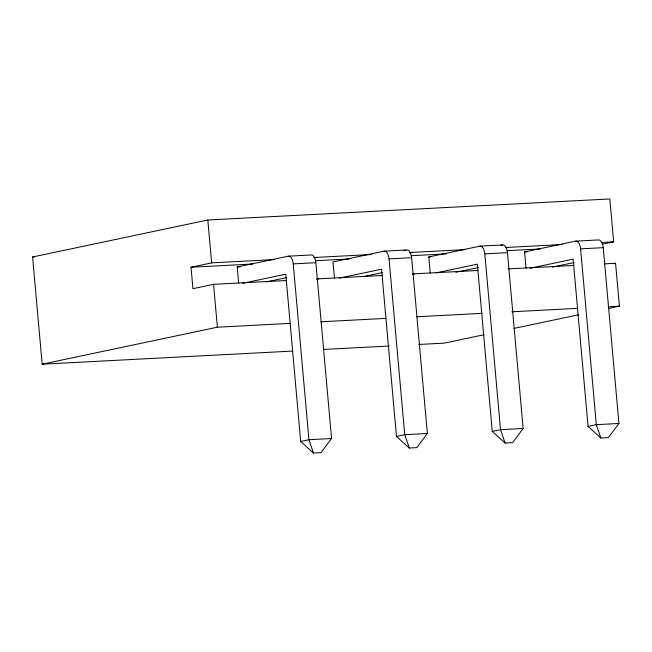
<?xml version="1.0" encoding="UTF-8"?>
<svg xmlns="http://www.w3.org/2000/svg" width="652" height="652" viewBox="0 0 652 652"><rect width="100%" height="100%" fill="white"/><g stroke="black" fill="none" stroke-linecap="round" stroke-linejoin="round"><path stroke-width="0.98" d="M238.673 283.115L237.23 266.97L288.355 256.179L310.98 254.989A8.631 4.173 87 0 1 315.87 262.699L331.558 438.519L321.045 452.651L313.498 453.042L300.686 441.445L285.763 274.199L242.674 283.294M334.46 278.094L333.017 261.949L384.142 251.167L406.767 249.977A8.631 4.173 87 0 1 411.656 257.687L427.353 433.507L416.832 447.639L409.293 448.03L396.473 436.432L381.55 269.186L339.447 278.07M430.255 273.082L428.812 256.937L479.929 246.146L502.562 244.965A8.631 4.173 87 0 1 507.452 252.674L523.14 428.494L512.619 442.626L505.08 443.018L492.268 431.42L477.337 264.174L436.212 272.854M526.042 268.07L524.599 251.925L575.724 241.134L598.349 239.952A8.631 4.173 87 0 1 603.239 247.654L618.927 423.482L608.414 437.606L600.867 438.005L588.055 426.408L573.132 259.162L530.052 268.249M292.919 351.061L42.168 364.183L32.6 256.978L207.817 219.993L609.832 198.958L613.662 241.835L601.877 244.321M286.399 280.507L213.554 284.321L192.943 288.673L191.028 267.23L211.647 262.878L274.37 259.594M314.9 257.784L316.864 257.369M403.824 250.604L405.788 250.189M266.285 281.9L286.847 277.565M409.709 252.984L412.651 252.357M316.815 279.227L318.779 278.812M500.597 245.38L502.562 244.965M363.05 276.684L382.634 272.552M506.482 247.76L508.438 247.344M412.602 274.215L414.566 273.799M455.903 272.291L457.867 271.876M459.823 271.46L478.429 267.532M42.168 364.183L217.385 327.206L290.482 323.376M552.676 267.067L574.216 262.52M613.613 263.693L615.569 263.278L619.4 306.163L608.446 308.477M484.004 334.737L444.183 343.148L418.804 344.476M513.874 328.437L578.585 314.777M300.686 441.445L308.934 439.709L331.558 438.519M396.473 436.432L404.721 434.688L427.353 433.507M492.268 431.42L500.516 429.676L523.14 428.494M588.055 426.408L596.303 424.664L618.927 423.482M32.6 256.978L34.629 256.872M313.824 257.532L371.314 254.524M409.627 252.52L465.088 249.618M505.414 247.507L562.065 244.541M601.519 242.471L613.662 241.835M191.028 267.23L252.748 264.003M315.405 260.718L349.692 258.925M411.192 255.706L446.49 253.856M507.052 250.694L540.435 248.942M288.355 256.179A8.631 4.173 87 0 1 293.237 263.881L315.87 262.699M384.142 251.167A8.631 4.173 87 0 1 389.032 258.868L411.656 257.687M479.929 246.146A8.631 4.173 87 0 1 484.819 253.856L507.452 252.674M575.724 241.134A8.631 4.173 87 0 1 580.614 248.844L603.239 247.654M237.23 266.97L240.18 266.815M428.812 256.937L430.776 256.839M524.599 251.925L527.549 251.77M316.75 278.917L382.3 275.486M412.545 273.905L478.087 270.474M508.34 268.893L574.094 265.454M604.445 263.864L615.569 263.278M320.931 321.786L385.902 318.388M416.359 316.79L482.35 313.335M511.787 311.795L577.778 308.339M608.234 306.75L619.4 306.163M323.376 349.464L389.366 346.016M600.867 438.005L596.303 424.664L580.614 248.844M505.08 443.018L500.516 429.676L484.819 253.856M409.293 448.03L404.721 434.688L389.032 258.868M313.498 453.042L308.934 439.709L293.237 263.881M207.817 219.993L211.647 262.878M213.554 284.321L217.385 327.206"/></g></svg>
